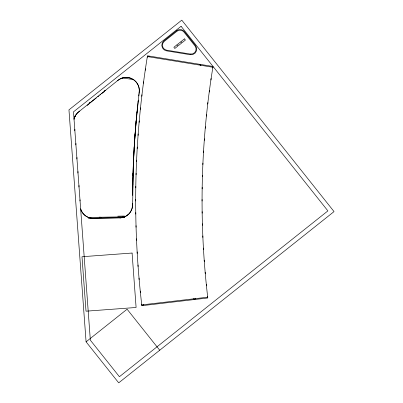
<?xml version="1.0" encoding="UTF-8"?>
<svg xmlns="http://www.w3.org/2000/svg" width="403" height="403" viewBox="0 0 403 403"><rect width="100%" height="100%" fill="white"/><g stroke="black" fill="none" stroke-linecap="round" stroke-linejoin="round"><path stroke-width="0.6" d="M80.006 200.976L80.006 199.797M133.383 163.799L132.637 204.774A13.103 13.103 0 0 1 124.713 216.799L123.525 217.247A15.344 14.14 89 0 1 119.777 217.867L93.451 218.361L90.821 218.144L88.292 217.408A13.103 13.103 0 0 1 81.038 210.129L80.66 209.021M135.68 201.006L135.68 199.435M202.069 201.047L202.069 199.475M132.642 195.284L132.658 193.642M132.637 203.51L132.103 208.452L130.602 211.761A13.309 13.309 0 0 1 124.678 216.814L88.428 217.454C84.756 215.887 81.708 212.794 80.65 208.89M78.963 187.027L78.988 185.456M132.728 187.843L132.748 186.272M135.771 187.894L135.796 186.322M202.155 188.901L202.18 187.33M132.758 185.415L132.789 183.768M132.985 175.547L133.025 173.905M77.92 173.043L77.965 171.471M133 174.69L133.05 173.119M136.058 174.781L136.103 173.209M202.417 176.761L202.462 175.189M76.872 159.014L76.943 157.447M133.489 161.538L133.559 159.966M136.531 161.674L136.602 160.102M202.855 164.626L202.926 163.054M133.373 164.036L134.501 142.682L136.138 121.358M75.824 144.939L75.915 143.372M134.164 148.395L134.254 146.823M137.201 148.571L137.292 147.004M203.475 152.495L203.565 150.929M74.767 130.809L74.882 129.242M135.02 135.262L135.136 133.69M138.058 135.484L138.174 133.917M204.271 140.375L204.386 138.808M75.124 116.739L75.26 115.172M136.068 122.139L136.209 120.578M139.111 122.411L139.247 120.845M205.243 128.27L205.379 126.703M136.904 113.167L137.06 111.53M89.325 103.682L89.446 102.508L90.69 102.639M137.322 109.042L137.488 107.475M140.35 109.354L140.511 107.792M206.391 116.18L206.553 114.618M74.011 118.971L74.207 118.245A13.103 13.103 0 0 1 78.479 112.034L118.003 80.298A13.103 13.103 0 0 1 139.221 92.035L136.058 122.215A899.32 899.305 -85.8 0 0 133.877 153.392A899.325 899.31 -87.8 0 0 132.773 184.629M139.045 93.546L139.231 91.909A13.747 13.747 0 0 0 138.793 86.877C137.897 83.834 135.876 81.25 133.252 79.482L122.326 78.011L119.429 79.315L117.434 80.756M138.093 101.717L138.279 100.08M104.432 91.899L104.614 90.337L105.863 90.489M138.763 95.959L138.944 94.398M141.785 96.317L141.967 94.755M207.716 104.11L207.898 102.548M143.408 83.3L143.614 81.744M209.217 92.06L209.424 90.499M145.221 70.313L145.453 68.757M210.895 80.031L211.127 78.474M147.226 57.352L147.478 55.795L213.006 66.475L212.749 68.031M200.744 65.674L200.87 64.898L199.147 64.616M74.041 119.389C74.525 115.923 76.948 113.112 79.658 111.082M127.947 214.809L128.366 214.421M87.199 105.505L89.486 103.465M89.96 103.042L96.317 97.944M97.783 96.765L98.76 95.979M99.737 95.199L100.715 94.413M101.692 93.627L104.629 91.274M86.081 341.835L68.958 109.863L181.778 20.15L334.042 211.59L118.709 382.85L86.081 341.835L127.101 309.207L159.729 350.222M121.333 78.348L123.807 77.633L126.376 77.411A38.109 22.296 -82.2 0 1 130.184 78.026L133.645 79.729M141.801 305.303L143.533 305.101L143.443 304.32M117.736 216.179L124.577 216.058M88.524 217.877L90.272 217.847M101.717 217.645L99.969 217.675L99.954 216.89M111.409 217.474L113.157 217.444M124.598 217.237L122.85 217.272L122.839 216.482M190.287 54.057L166.651 50.204A5.027 5.027 0 0 1 164.328 41.308L176.927 31.293A5.027 5.027 0 0 1 184 32.099L195.027 45.967A5.027 5.027 0 0 1 190.287 54.057M147.417 56.183L149.14 56.465M207.6 296.417L207.787 297.978L141.846 305.696L141.665 304.134M195.5 298.23L195.591 299.011L193.858 299.212L193.767 298.432M206.291 284.342L206.452 285.908M140.244 291.092L140.405 292.659M205.157 272.252L205.293 273.818M139.02 278.035L139.156 279.601M204.2 260.147L204.311 261.713M137.982 264.962L138.098 266.529M203.419 248.026L203.51 249.598M137.141 251.87L137.232 253.442M202.815 235.896L202.88 237.468M136.486 238.772L136.557 240.344M202.387 223.761L202.432 225.332M136.028 225.665L136.073 227.237M124.582 216.451L124.608 217.63L88.534 218.27L88.514 217.222M202.14 211.62L202.165 213.192M135.756 212.552L135.781 214.124M93.451 218.361A13.103 13.103 0 0 1 90.821 218.144M132.642 195.047A899.325 899.325 0 0 1 138.118 101.48M181.083 26.286L73.487 111.848L90.343 340.172L119.409 376.714L327.901 210.89L181.083 26.286M176.529 30.774L163.92 40.804A5.677 5.677 0 0 0 166.54 50.849L190.186 54.702A5.677 5.677 0 0 0 195.546 45.564L184.503 31.686A5.677 5.677 0 0 0 176.529 30.774M176.937 44.834L173.859 47.277L174.811 48.476L177.889 46.028L176.937 44.834M180.7 41.841L177.622 44.29L178.574 45.484L181.652 43.04L180.7 41.841M184.458 38.849L181.38 41.297L182.332 42.496L185.41 40.048L184.458 38.849M122.3 217.575L119.777 217.867A13.103 13.103 0 0 0 122.3 217.575M207.696 297.197L141.755 304.915A896.267 896.267 0 0 1 147.352 56.571L212.88 67.251A829.878 829.878 0 0 0 207.696 297.197M132.083 253.039L81.99 256.736L86.01 311.187L136.103 307.489L132.083 253.039"/></g></svg>
